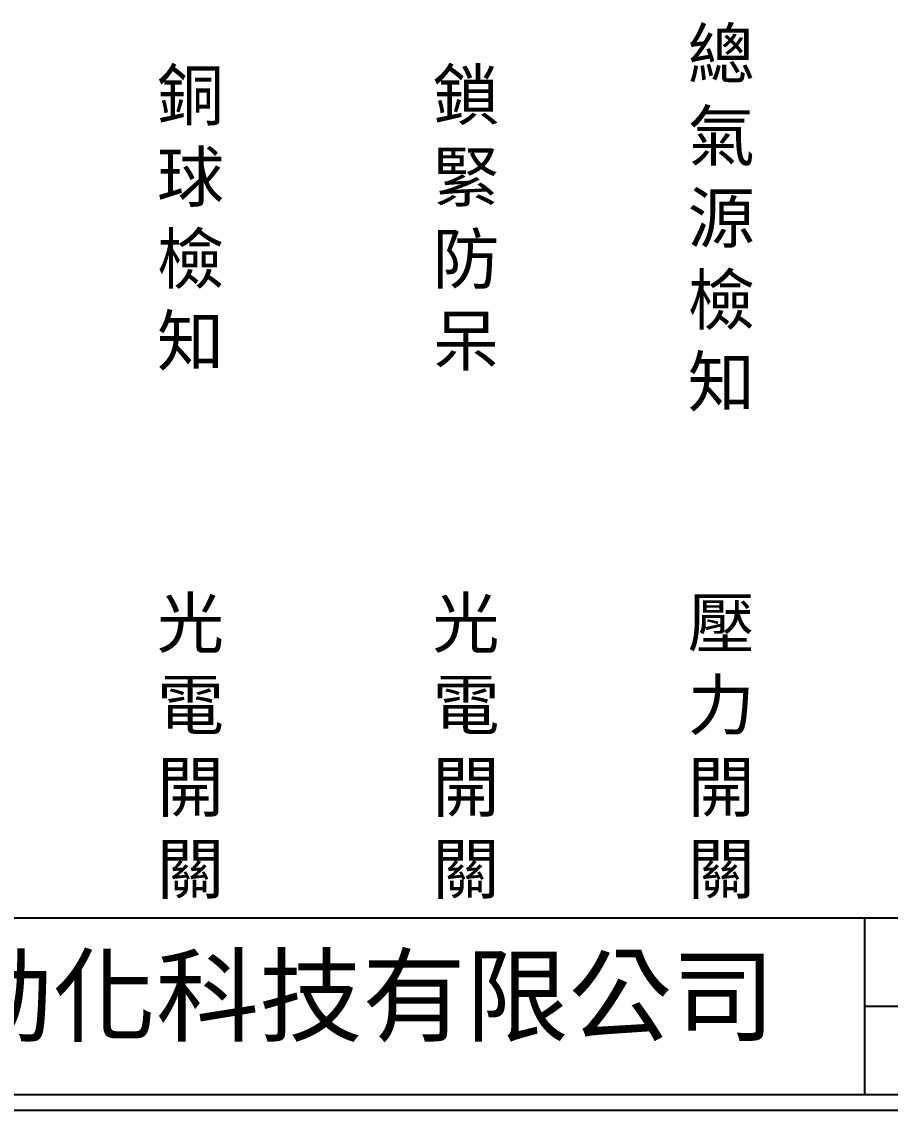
# Model space of a CAD drawing. Extents: x 325 to 612, y 3 to 207.
# Drawn here: x 394.2 to 463.1, y 3 to 89.3 of the extents above; entities that cross this region are included whole.
import ezdxf

# ---------------------------------------------------------------- set-up
doc = ezdxf.new("R2010")
doc.units = 0
doc.layers.add('圖框層', color=7, linetype='CONTINUOUS')
doc.layers.add('標尺寸層', color=3, linetype='CONTINUOUS')
doc.styles.add('CNS', font='romanc.shx', dxfattribs={"bigfont": 'chineset.shx'})
doc.styles.add('STSL', font='kaiu.ttf')

msp = doc.modelspace()

# ---------------------------------------------------------------- linework, layer by layer
at = {"layer": '圖框層', "color": 7}
for p, q in [((326.569, 18.25), (611.07, 18.25)), ((461.07, 4.25), (461.07, 18.25)), ((461.07, 11.25), (611.07, 11.25)), ((326.569, 4.25), (611.07, 4.25)), ((325.319, 3), (612.319, 3))]:
    msp.add_line(p, q, dxfattribs=at)

# ---------------------------------------------------------------- texts
at = {"layer": '圖框層', "color": 4, "style": 'STSL'}
msp.add_text('泓陞自動化科技有限公司', height=6, dxfattribs=at).set_placement((363.923, 9.076))
at = {"layer": '標尺寸層', "color": 7, "char_height": 3.9, "width": 4.96081, "attachment_point": 5, "style": 'CNS'}
for s, insert in [('{\\fDFKai-SB|b0|i0|c136|p65;總氣源檢知}', (449.674, 73.584)), ('{\\fDFKai-SB|b0|i0|c136|p65;銅球檢知}', (407.579, 73.584)), ('{\\fDFKai-SB|b0|i0|c136|p65;鎖緊防呆}', (429.43, 73.584)), ('{\\fDFKai-SB|b0|i0|c136|p65;光電開關}', (407.579, 31.684)), ('{\\fDFKai-SB|b0|i0|c136|p65;光電開關}', (429.43, 31.684)), ('{\\fDFKai-SB|b0|i0|c136|p65;壓力開關}', (449.674, 31.684))]:
    msp.add_mtext(s, dxfattribs=dict(at, insert=insert))

doc.saveas('drawing.dxf')
